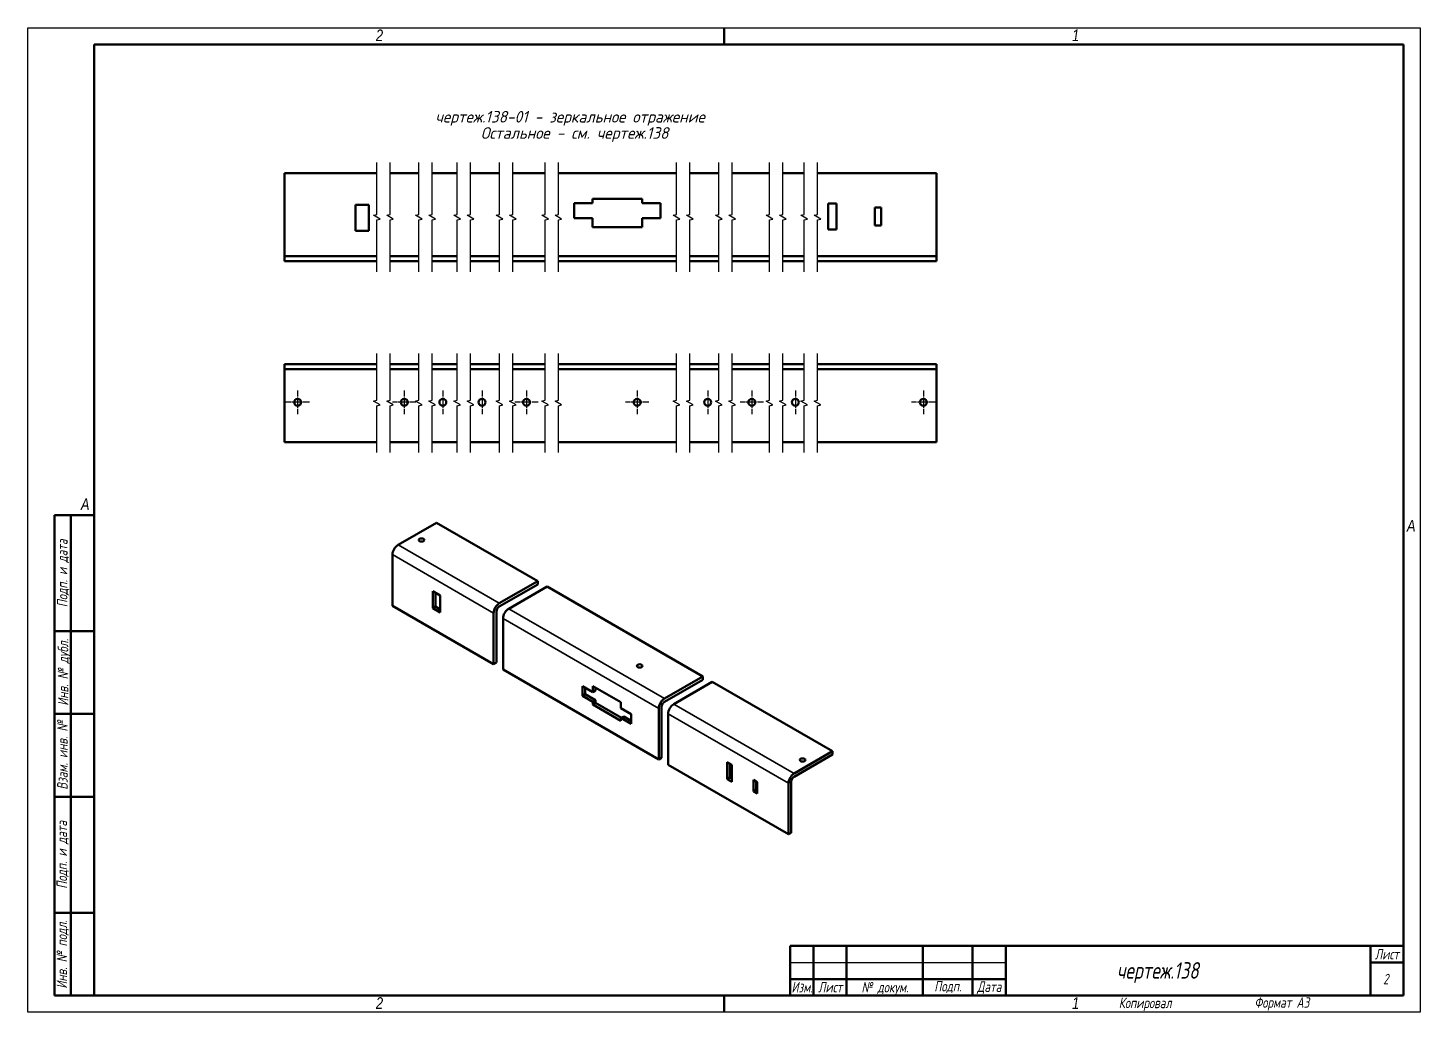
# Model space of a CAD drawing. Header units: millimetres. Extents: x 0 to 1700, y 0 to 594.
# Drawn here: x 860 to 1700, y 0 to 594 of the extents above; entities that cross this region are included whole.
import ezdxf
from ezdxf.enums import TextEntityAlignment as Align

# ---------------------------------------------------------------- set-up
doc = ezdxf.new("R2010")
doc.units = ezdxf.units.MM
doc.header["$LTSCALE"] = 2
doc.linetypes.add('LT_04', pattern=[0.7087, 0.4724, -0.0591, 0.1181, -0.0591])
for name, color, linetype, lineweight in [('Layer_01', 7, 'Continuous', 35), ('Layer_02', 7, 'Continuous', 50), ('Layer_03', 7, 'Continuous', 50), ('Layer_04', 7, 'Continuous', 50), ('Layer_05', 7, 'Continuous', 25), ('Layer_06', 7, 'Continuous', 25), ('Layer_07', 7, 'Continuous', 25), ('Layer_10', 7, 'Continuous', 50)]:
    doc.layers.add(name, color=color, linetype=linetype, lineweight=lineweight)
doc.styles.add('Style_02', font='ariali.ttf', dxfattribs={"width": 0.8})
doc.styles.add('Style_03', font='GOST Common Italic.ttf')
doc.styles.add('Style_06', font='GOST Common Italic.ttf', dxfattribs={"width": 0.8})
doc.styles.add('Style_07', font='GOST Common Italic.ttf', dxfattribs={"width": 0.8})
doc.styles.add('Style_13', font='GOST Common Italic.ttf', dxfattribs={"width": 0.7})
doc.styles.add('Style_14', font='GOST Common Italic.ttf', dxfattribs={"width": 0.7})

# ---------------------------------------------------------------- blocks, each defined once
blk = doc.blocks.new('Block_04')
at = {"layer": 'Layer_10'}
for p, q in [((-12, 0), (-12, 145)), ((-12, 145), (0, 145)), ((-7, 145), (-7, 0)), ((-12, 110), (-7, 110)), ((-7, 110), (0, 110)), ((-12, 85), (-7, 85)), ((-7, 85), (0, 85)), ((-12, 60), (-7, 60)), ((-7, 60), (0, 60)), ((-12, 25), (-7, 25)), ((-7, 25), (0, 25)), ((0, 0), (-12, 0))]:
    blk.add_line(p, q, dxfattribs=at)
at = {"layer": 'Layer_07', "char_height": 3.17, "attachment_point": 5, "rotation": 90, "style": 'Style_02'}
for s, insert, width in [('\\fGOST Common|b0|i1;\\H3.1700;Подп. и дата', (-9.37, 127.41), 34.7679), ('\\fGOST Common|b0|i1;\\H3.1700;Инв. № дубл.', (-8.95, 97.55), 24.8438), ('\\fGOST Common|b0|i1;\\H3.1700;Взам. инв. №', (-9.58, 72.53), 24.8669), ('\\fGOST Common|b0|i1;\\H3.1700;Подп. и дата', (-9.5, 42.47), 35.1486), ('\\fGOST Common|b0|i1;\\H3.1700;Инв. № подл.', (-9.5, 12.41), 24.9618)]:
    blk.add_mtext(s, dxfattribs=dict(at, insert=insert, width=width))
at = {"layer": 'Layer_07', "style": 'Style_06', "width": 0.8}
for tag, p in [('Подп._и_дата_2_001', (-3.53, 127.51)), ('Инв._номер_дубликата_001', (-3.41, 97.47)), ('Взамен_инв._номера_001', (-3.46, 72.53)), ('Подп._и_дата_1_001', (-3.42, 42.35)), ('ИНВЕНТАРНЫЙ_НОМЕР_001', (-3.33, 12.68))]:
    blk.add_attdef(tag, text='', height=3.17, rotation=90, dxfattribs=at).set_placement(p, align=Align.MIDDLE_CENTER)
blk = doc.blocks.new('Block_46')
at = {"layer": 'Layer_03'}
for p, q in [((25, 144.9), (25, 159.9)), ((25, 159.9), (210, 159.9)), ((32, 159.9), (32, 145)), ((42, 159.9), (42, 145)), ((65, 160), (65, 145)), ((80, 159.9), (80, 145)), ((90, 159.9), (90, 145)), ((200, 159.9), (200, 145)), ((210, 144.9), (210, 159.9)), ((200, 154.9), (210, 154.9)), ((25, 149.9), (90, 149.9))]:
    blk.add_line(p, q, dxfattribs=at)
at = {"layer": 'Layer_03', "linetype": 'Continuous', "lineweight": 25}
blk.add_line((25, 154.9), (90, 154.9), dxfattribs=at)
at = {"layer": 'Layer_03', "char_height": 3.17, "style": 'Style_02'}
for s, insert, width, attachment_point in [('\\fGOST Common|b0|i1;\\H3.1700;Лист', (204.99, 157.4), 9.9449, 5), ('\\fGOST Common|b0|i1;\\H3.1700;Лист', (37.05, 147.45), 9.6962, 5), ('\\fGOST Common|b0|i1;\\H3.1700;№ докум.', (53.56, 146.99), 22.9748, 5), ('\\fGOST Common|b0|i1;\\H3.1700;Подп.', (72.53, 147.49), 14.9519, 5), ('\\fGOST Common|b0|i1;\\H3.1700;Дата', (85.01, 147.26), 10.0042, 5), ('\\fGOST Common|b0|i1;\\H3.1700;Копировал', (124.08, 144.27), 24.0178, 1)]:
    blk.add_mtext(s, dxfattribs=dict(at, insert=insert, width=width, attachment_point=attachment_point))
at = {"layer": 'Layer_03', "color": 7, "insert": (28.55, 147.41), "char_height": 3.17, "width": 6.7703, "attachment_point": 5, "style": 'Style_02'}
blk.add_mtext('\\fGOST Common|b0|i1;\\H3.1700;Изм.', dxfattribs=at)
at = {"layer": 'Layer_03', "style": 'Style_14', "width": 0.7}
for tag, p in [('Изм3_001', (28.52, 157.4)), ('Лист3_001', (37.01, 157.41)), ('Докум3_001', (53.51, 157.41)), ('Изм4_001', (28.51, 152.45)), ('Лист4_001', (37.01, 152.46)), ('Докум4_001', (53.51, 152.44))]:
    blk.add_attdef(tag, text='', height=2.89, dxfattribs=at).set_placement(p, align=Align.MIDDLE_CENTER)
at = {"layer": 'Layer_03', "width": 0.7}
for tag, height, style, p in [('Подп3_001', 2.89, 'Style_14', (65.01, 157.4)), ('Дата3_001', 2, 'Style_13', (80.03, 157.4)), ('Подп4_001', 2.89, 'Style_14', (65.01, 152.42)), ('Дата4_001', 2, 'Style_13', (80.01, 152.45))]:
    blk.add_attdef(tag, text='', height=height, dxfattribs=dict(at, style=style)).set_placement(p, align=Align.MIDDLE_LEFT)
at = {"layer": 'Layer_03', "color": 7, "width": 0.8}
for tag, height, style, p in [('ОБОЗНАЧЕНИЕ_001', 5, 'Style_07', (127.84, 150.02)), ('Номер_листа_001', 3.17, 'Style_06', (205.03, 149.89))]:
    blk.add_attdef(tag, text='', height=height, dxfattribs=dict(at, style=style)).set_placement(p, align=Align.MIDDLE_CENTER)
blk = doc.blocks.new('Block_47')
at = {"layer": 'Layer_04', "lineweight": 25}
for p, q in [((0, 0), (0, 297)), ((0, 297), (420, 297)), ((420, 297), (420, 0)), ((420, 0), (0, 0))]:
    blk.add_line(p, q, dxfattribs=at)
at = {"layer": 'Layer_04'}
for p, q in [((210, 292), (210, 297)), ((415, 292), (20, 292)), ((20, 292), (20, 5)), ((415, 5), (415, 292)), ((20, 5), (415, 5)), ((210, 5), (210, 0))]:
    blk.add_line(p, q, dxfattribs=at)
at = {"layer": 'Layer_04', "attachment_point": 1, "style": 'Style_02'}
for s, insert, char_height in [('\\A1;\\fArial|b0|i1;\\H3.5000;2', (105, 296.5), 3.5), ('\\A1;\\fArial|b0|i1;\\H3.5000;1', (315, 296.5), 3.5), ('\\A1;\\fArial|b0|i1;\\H3.5000;A', (16, 155), 3.5), ('\\A1;\\fArial|b0|i1;\\H3.5000;A', (416, 148.5), 3.5), ('\\A1;\\fArial|b0|i1;\\H3.5000;2', (105, 4.5), 3.5), ('\\A1;\\fArial|b0|i1;\\H3.5000;1', (315, 4.5), 3.5), ('\\A1;\\fGOST Common|b0|i1;\\H3.1700;Формат A3', (370, 4.5), 3.17)]:
    blk.add_mtext(s, dxfattribs=dict(at, insert=insert, char_height=char_height))

msp = doc.modelspace()

# ---------------------------------------------------------------- linework, layer by layer
at = {"layer": 'Layer_01'}
for p, q in [((1144.4299, 246.8636), (1083.3917, 282.1041)), ((1079.9975, 276.2253), (1141.0358, 240.9848)), ((1146.6927, 237.7188), (1240.6719, 183.4599)), ((1244.066, 189.3387), (1150.0868, 243.5976)), ((1322.3118, 144.1634), (1249.7228, 186.0727)), ((1246.3287, 180.1939), (1318.9177, 138.2847)), ((1318.9177, 138.2847), (1320.6147, 139.2645))]:
    msp.add_line(p, q, dxfattribs=at)
at = {"layer": 'Layer_02'}
for p, q in [((1014.7464, 506.4711), (1070.5003, 506.4711)), ((1014.7464, 459.2711), (1014.7464, 506.4711)), ((1078.5003, 506.4711), (1095.9634, 506.4711)), ((1103.9634, 506.4711), (1119.0731, 506.4711)), ((1127.0731, 506.4711), (1144.6418, 506.4711)), ((1152.6418, 506.4711), (1172.0541, 506.4711)), ((1180.0541, 506.4711), (1251.3469, 506.4711)), ((1259.3469, 506.4711), (1276.8923, 506.4711)), ((1284.8923, 506.4711), (1307.4443, 506.4711)), ((1315.4443, 506.4711), (1328.389, 506.4711)), ((1336.389, 506.4711), (1408.3007, 506.4711)), ((1408.3007, 459.2711), (1408.3007, 506.4711)), ((1065.7464, 487.3211), (1057.7464, 487.3211)), ((1057.7464, 487.3211), (1057.7464, 471.6211)), ((1065.7464, 471.6211), (1065.7464, 487.3211)), ((1200.633, 488.3711), (1189.633, 488.3711)), ((1189.633, 488.3711), (1189.633, 479.3711)), ((1200.633, 490.8711), (1200.633, 488.3711)), ((1230.633, 490.8711), (1200.633, 490.8711)), ((1230.633, 488.3711), (1230.633, 490.8711)), ((1241.633, 488.3711), (1230.633, 488.3711)), ((1241.633, 479.3711), (1241.633, 488.3711)), ((1347.9007, 488.1211), (1342.9007, 488.1211)), ((1342.9007, 488.1211), (1342.9007, 472.4211)), ((1347.9007, 472.4211), (1347.9007, 488.1211)), ((1189.633, 479.3711), (1200.633, 479.3711)), ((1200.633, 479.3711), (1200.633, 473.8711)), ((1230.633, 473.8711), (1230.633, 479.3711)), ((1230.633, 479.3711), (1241.633, 479.3711)), ((1374.9007, 485.6211), (1370.9007, 485.6211)), ((1370.9007, 485.6211), (1370.9007, 474.9211)), ((1374.9007, 474.9211), (1374.9007, 485.6211)), ((1057.7464, 471.6211), (1065.7464, 471.6211)), ((1200.633, 473.8711), (1230.633, 473.8711)), ((1342.9007, 472.4211), (1347.9007, 472.4211)), ((1370.9007, 474.9211), (1374.9007, 474.9211)), ((1014.7464, 456.2711), (1014.7464, 459.2711)), ((1014.7464, 453.2711), (1014.7464, 456.2711)), ((1014.7464, 456.2711), (1070.5003, 456.2711)), ((1078.5003, 456.2711), (1095.9634, 456.2711)), ((1103.9634, 456.2711), (1119.0731, 456.2711)), ((1127.0731, 456.2711), (1144.6418, 456.2711)), ((1152.6418, 456.2711), (1172.0541, 456.2711)), ((1180.0541, 456.2711), (1251.3469, 456.2711)), ((1259.3469, 456.2711), (1276.8923, 456.2711)), ((1284.8923, 456.2711), (1307.4443, 456.2711)), ((1315.4443, 456.2711), (1328.389, 456.2711)), ((1336.389, 456.2711), (1408.3007, 456.2711)), ((1408.3007, 456.2711), (1408.3007, 459.2711)), ((1408.3007, 453.2711), (1408.3007, 456.2711)), ((1014.7464, 453.2711), (1070.5003, 453.2711)), ((1078.5003, 453.2711), (1095.9634, 453.2711)), ((1103.9634, 453.2711), (1119.0731, 453.2711)), ((1127.0731, 453.2711), (1144.6418, 453.2711)), ((1152.6418, 453.2711), (1172.0541, 453.2711)), ((1180.0541, 453.2711), (1251.3469, 453.2711)), ((1259.3469, 453.2711), (1276.8923, 453.2711)), ((1284.8923, 453.2711), (1307.4443, 453.2711)), ((1315.4443, 453.2711), (1328.389, 453.2711)), ((1336.389, 453.2711), (1408.3007, 453.2711)), ((1014.7464, 388.1917), (1014.7464, 391.1917)), ((1014.7464, 391.1917), (1070.5003, 391.1917)), ((1014.7464, 385.1917), (1014.7464, 388.1917)), ((1014.7464, 388.1917), (1070.5003, 388.1917)), ((1078.5003, 391.1917), (1095.9634, 391.1917)), ((1078.5003, 388.1917), (1095.9634, 388.1917)), ((1103.9634, 391.1917), (1119.0731, 391.1917)), ((1103.9634, 388.1917), (1119.0731, 388.1917)), ((1127.0731, 391.1917), (1144.6418, 391.1917)), ((1127.0731, 388.1917), (1144.6418, 388.1917)), ((1152.6418, 391.1917), (1172.0541, 391.1917)), ((1152.6418, 388.1917), (1172.0541, 388.1917)), ((1180.0541, 391.1917), (1251.3469, 391.1917)), ((1180.0541, 388.1917), (1251.3469, 388.1917)), ((1259.3469, 391.1917), (1276.8923, 391.1917)), ((1259.3469, 388.1917), (1276.8923, 388.1917)), ((1284.8923, 391.1917), (1307.4443, 391.1917)), ((1284.8923, 388.1917), (1307.4443, 388.1917)), ((1315.4443, 391.1917), (1328.389, 391.1917)), ((1315.4443, 388.1917), (1328.389, 388.1917)), ((1336.389, 391.1917), (1408.3007, 391.1917)), ((1336.389, 388.1917), (1408.3007, 388.1917)), ((1408.3007, 388.1917), (1408.3007, 391.1917)), ((1408.3007, 385.1917), (1408.3007, 388.1917)), ((1014.7464, 385.1917), (1014.7464, 344.1917)), ((1408.3007, 344.1917), (1408.3007, 385.1917)), ((1014.7464, 344.1917), (1070.5003, 344.1917)), ((1078.5003, 344.1917), (1095.9634, 344.1917)), ((1103.9634, 344.1917), (1119.0731, 344.1917)), ((1127.0731, 344.1917), (1144.6418, 344.1917)), ((1152.6418, 344.1917), (1172.0541, 344.1917)), ((1180.0541, 344.1917), (1251.3469, 344.1917)), ((1259.3469, 344.1917), (1276.8923, 344.1917)), ((1284.8923, 344.1917), (1307.4443, 344.1917)), ((1315.4443, 344.1917), (1328.389, 344.1917)), ((1336.389, 344.1917), (1408.3007, 344.1917)), ((1083.3917, 282.1041), (1106.5848, 295.4946)), ((1106.5848, 295.4946), (1167.623, 260.2541)), ((1079.9975, 276.2253), (1079.9975, 245.3944)), ((1108.8475, 251.5018), (1104.322, 254.1146)), ((1104.322, 254.1146), (1104.322, 243.8594)), ((1106.0191, 244.8392), (1106.0191, 253.1348)), ((1167.623, 260.2541), (1144.4299, 246.8636)), ((1144.4299, 244.904), (1167.623, 258.2945)), ((1150.0868, 243.5976), (1173.2799, 256.9882)), ((1167.623, 258.2945), (1167.623, 260.2541)), ((1173.2799, 256.9882), (1267.2591, 202.7292)), ((1079.9975, 245.3944), (1141.0358, 210.1539)), ((1104.322, 243.8594), (1106.0191, 244.8392)), ((1104.322, 243.8594), (1108.8475, 241.2466)), ((1108.8475, 243.2062), (1106.0191, 244.8392)), ((1108.8475, 241.2466), (1108.8475, 251.5018)), ((1141.0358, 240.9848), (1141.0358, 210.1539)), ((1142.7329, 211.1337), (1142.7329, 241.9646)), ((1146.6927, 206.8879), (1146.6927, 237.7188)), ((1141.0358, 210.1539), (1142.7329, 211.1337)), ((1146.6927, 206.8879), (1240.6719, 152.629)), ((1267.2591, 202.7292), (1244.066, 189.3387)), ((1267.2591, 200.7696), (1267.2591, 202.7292)), ((1194.6165, 196.9207), (1194.6165, 191.042)), ((1200.839, 193.3282), (1194.6165, 196.9207)), ((1196.3135, 192.0218), (1196.3135, 195.941)), ((1200.839, 196.9207), (1200.839, 193.3282)), ((1217.8096, 187.1228), (1200.839, 196.9207)), ((1200.839, 193.3282), (1202.5361, 194.308)), ((1202.5361, 194.308), (1202.5361, 195.941)), ((1244.066, 187.3791), (1267.2591, 200.7696)), ((1249.7228, 186.0727), (1272.9159, 199.4632)), ((1272.9159, 199.4632), (1345.5049, 157.554)), ((1194.6165, 191.042), (1196.3135, 192.0218)), ((1194.6165, 191.042), (1200.839, 187.4494)), ((1202.5361, 188.4292), (1196.3135, 192.0218)), ((1200.839, 187.4494), (1202.5361, 188.4292)), ((1200.839, 187.4494), (1200.839, 185.8164)), ((1200.839, 185.8164), (1202.5361, 186.7962)), ((1200.839, 185.8164), (1217.8096, 176.0184)), ((1202.5361, 186.7962), (1202.5361, 188.4292)), ((1218.0924, 177.8147), (1202.5361, 186.7962)), ((1217.8096, 183.5302), (1217.8096, 187.1228)), ((1224.0321, 179.9376), (1217.8096, 183.5302)), ((1217.8096, 177.6514), (1219.5066, 178.6312)), ((1217.8096, 177.6514), (1224.0321, 174.0588)), ((1217.8096, 176.0184), (1217.8096, 177.6514)), ((1224.0321, 176.0184), (1219.5066, 178.6312)), ((1224.0321, 174.0588), (1224.0321, 179.9376)), ((1240.6719, 183.4599), (1240.6719, 152.629)), ((1242.3689, 153.6088), (1242.3689, 184.4397)), ((1246.3287, 149.363), (1246.3287, 180.1939)), ((1240.6719, 152.629), (1242.3689, 153.6088)), ((1345.5049, 157.554), (1322.3118, 144.1634)), ((1345.5049, 155.5944), (1322.3118, 142.2039)), ((1345.5049, 157.554), (1345.5049, 155.5944)), ((1246.3287, 149.363), (1318.9177, 107.4538)), ((1284.7503, 149.4217), (1281.9219, 151.0547)), ((1281.9219, 151.0547), (1281.9219, 140.7995)), ((1283.6189, 141.7793), (1283.6189, 150.0749)), ((1284.7503, 139.1665), (1284.7503, 149.4217)), ((1281.9219, 140.7995), (1283.6189, 141.7793)), ((1281.9219, 140.7995), (1284.7503, 139.1665)), ((1284.7503, 141.1261), (1283.6189, 141.7793)), ((1297.7611, 140.2769), (1297.7611, 133.2877)), ((1300.0238, 138.9705), (1297.7611, 140.2769)), ((1299.4581, 134.2675), (1299.4581, 139.2971)), ((1300.0238, 131.9813), (1300.0238, 138.9705)), ((1318.9177, 107.4538), (1318.9177, 138.2847)), ((1320.6147, 139.2645), (1320.6147, 108.4336)), ((1297.7611, 133.2877), (1299.4581, 134.2675)), ((1297.7611, 133.2877), (1300.0238, 131.9813)), ((1300.0238, 133.9409), (1299.4581, 134.2675)), ((1320.6147, 108.4336), (1318.9177, 107.4538))]:
    msp.add_line(p, q, dxfattribs=at)
for centre in [(1022.7464, 368.1917), (1087.0705, 368.1917), (1110.3705, 368.1917), (1134.0524, 368.1917), (1160.8457, 368.1917), (1227.633, 368.1917), (1270.1829, 368.1917), (1296.7766, 368.1917), (1323.0996, 368.1917), (1400.3007, 368.1917)]:
    msp.add_circle(centre, 2.1, dxfattribs=at)
for centre in [(1097.5338, 285.0434), (1229.1233, 209.0702), (1327.403, 152.3284)]:
    msp.add_ellipse(centre, major_axis=(1.68, 0), ratio=0.57735027, dxfattribs=at)
for centre, major_axis, start_param, end_param in [((1083.3917, 278.1849), (-2.4, -4.1569), 3.92699082, 5.49778714), ((1144.4299, 242.9444), (-2.4, -4.1569), 3.92699082, 5.49778714), ((1144.4299, 242.9444), (1.2, 2.0785), 0.78539816, 2.35619449), ((1150.0868, 239.6784), (2.4, 4.1569), 0.78539816, 2.35619449), ((1244.066, 185.4195), (-2.4, -4.1569), 3.92699082, 5.49778714), ((1244.066, 185.4195), (1.2, 2.0785), 0.78539816, 2.35619449), ((1249.7228, 182.1535), (2.4, 4.1569), 0.78539816, 2.35619449), ((1322.3118, 140.2443), (2.4, 4.1569), 0.78539816, 2.35619449), ((1322.3118, 140.2443), (-1.2, -2.0785), 3.92699082, 5.49778714)]:
    msp.add_ellipse(centre, major_axis=major_axis, ratio=0.57735027, start_param=start_param, end_param=end_param, dxfattribs=at)
at = {"layer": 'Layer_05', "flags": 128}
for points in [[(1070.5003, 446.9211), (1070.5003, 478.1805), (1072.5003, 478.7164), (1068.5003, 481.0258), (1070.5003, 481.5617), (1070.5003, 512.8211)], [(1078.5003, 446.9211), (1078.5003, 478.1805), (1080.5003, 478.7164), (1076.5003, 481.0258), (1078.5003, 481.5617), (1078.5003, 512.8211)], [(1095.9635, 446.9211), (1095.9635, 478.1805), (1097.9635, 478.7164), (1093.9634, 481.0258), (1095.9635, 481.5617), (1095.9635, 512.8211)], [(1103.9634, 446.9211), (1103.9634, 478.1805), (1105.9635, 478.7164), (1101.9635, 481.0258), (1103.9634, 481.5617), (1103.9634, 512.8211)], [(1119.0732, 446.9211), (1119.0732, 478.1805), (1121.0732, 478.7164), (1117.0732, 481.0258), (1119.0732, 481.5617), (1119.0732, 512.8211)], [(1127.0732, 446.9211), (1127.0732, 478.1805), (1129.0732, 478.7164), (1125.0732, 481.0258), (1127.0732, 481.5617), (1127.0732, 512.8211)], [(1144.6418, 446.9211), (1144.6418, 478.1805), (1146.6418, 478.7164), (1142.6418, 481.0258), (1144.6418, 481.5617), (1144.6418, 512.8211)], [(1152.6418, 446.9211), (1152.6418, 478.1805), (1154.6418, 478.7164), (1150.6418, 481.0258), (1152.6418, 481.5617), (1152.6418, 512.8211)], [(1172.0541, 446.9211), (1172.0541, 478.1805), (1174.0541, 478.7164), (1170.0541, 481.0258), (1172.0541, 481.5617), (1172.0541, 512.8211)], [(1180.0541, 446.9211), (1180.0541, 478.1805), (1182.0541, 478.7164), (1178.0541, 481.0258), (1180.0541, 481.5617), (1180.0541, 512.8211)], [(1251.3469, 446.9211), (1251.3469, 478.1805), (1253.3469, 478.7164), (1249.3469, 481.0258), (1251.3469, 481.5617), (1251.3469, 512.8211)], [(1259.3469, 446.9211), (1259.3469, 478.1805), (1261.3469, 478.7164), (1257.3469, 481.0258), (1259.3469, 481.5617), (1259.3469, 512.8211)], [(1276.8923, 446.9211), (1276.8923, 478.1805), (1278.8923, 478.7164), (1274.8923, 481.0258), (1276.8923, 481.5617), (1276.8923, 512.8211)], [(1284.8923, 446.9211), (1284.8923, 478.1805), (1286.8923, 478.7164), (1282.8923, 481.0258), (1284.8923, 481.5617), (1284.8923, 512.8211)], [(1307.4443, 446.9211), (1307.4443, 478.1805), (1309.4443, 478.7164), (1305.4443, 481.0258), (1307.4443, 481.5617), (1307.4443, 512.8211)], [(1315.4443, 446.9211), (1315.4443, 478.1805), (1317.4443, 478.7164), (1313.4443, 481.0258), (1315.4443, 481.5617), (1315.4443, 512.8211)], [(1328.389, 446.9211), (1328.389, 478.1805), (1330.389, 478.7164), (1326.389, 481.0258), (1328.389, 481.5617), (1328.389, 512.8211)], [(1336.389, 446.9211), (1336.389, 478.1805), (1338.389, 478.7164), (1334.389, 481.0258), (1336.389, 481.5617), (1336.389, 512.8211)], [(1070.5003, 337.8417), (1070.5003, 366.0011), (1072.5003, 366.537), (1068.5003, 368.8464), (1070.5003, 369.3823), (1070.5003, 397.5417)], [(1078.5003, 337.8417), (1078.5003, 366.0011), (1080.5003, 366.537), (1076.5003, 368.8464), (1078.5003, 369.3823), (1078.5003, 397.5417)], [(1095.9635, 337.8417), (1095.9635, 366.0011), (1097.9635, 366.537), (1093.9634, 368.8464), (1095.9635, 369.3823), (1095.9635, 397.5417)], [(1103.9634, 337.8417), (1103.9634, 366.0011), (1105.9635, 366.537), (1101.9635, 368.8464), (1103.9634, 369.3823), (1103.9634, 397.5417)], [(1119.0732, 337.8417), (1119.0732, 366.0011), (1121.0732, 366.537), (1117.0732, 368.8464), (1119.0732, 369.3823), (1119.0732, 397.5417)], [(1127.0732, 337.8417), (1127.0732, 366.0011), (1129.0732, 366.537), (1125.0732, 368.8464), (1127.0732, 369.3823), (1127.0732, 397.5417)], [(1144.6418, 337.8417), (1144.6418, 366.0011), (1146.6418, 366.537), (1142.6418, 368.8464), (1144.6418, 369.3823), (1144.6418, 397.5417)], [(1152.6418, 337.8417), (1152.6418, 366.0011), (1154.6418, 366.537), (1150.6418, 368.8464), (1152.6418, 369.3823), (1152.6418, 397.5417)], [(1172.0541, 337.8417), (1172.0541, 366.0011), (1174.0541, 366.537), (1170.0541, 368.8464), (1172.0541, 369.3823), (1172.0541, 397.5417)], [(1180.0541, 337.8417), (1180.0541, 366.0011), (1182.0541, 366.537), (1178.0541, 368.8464), (1180.0541, 369.3823), (1180.0541, 397.5417)], [(1251.3469, 337.8417), (1251.3469, 366.0011), (1253.3469, 366.537), (1249.3469, 368.8464), (1251.3469, 369.3823), (1251.3469, 397.5417)], [(1259.3469, 337.8417), (1259.3469, 366.0011), (1261.3469, 366.537), (1257.3469, 368.8464), (1259.3469, 369.3823), (1259.3469, 397.5417)], [(1276.8923, 337.8417), (1276.8923, 366.0011), (1278.8923, 366.537), (1274.8923, 368.8464), (1276.8923, 369.3823), (1276.8923, 397.5417)], [(1284.8923, 337.8417), (1284.8923, 366.0011), (1286.8923, 366.537), (1282.8923, 368.8464), (1284.8923, 369.3823), (1284.8923, 397.5417)], [(1307.4443, 337.8417), (1307.4443, 366.0011), (1309.4443, 366.537), (1305.4443, 368.8464), (1307.4443, 369.3823), (1307.4443, 397.5417)], [(1315.4443, 337.8417), (1315.4443, 366.0011), (1317.4443, 366.537), (1313.4443, 368.8464), (1315.4443, 369.3823), (1315.4443, 397.5417)], [(1328.389, 337.8417), (1328.389, 366.0011), (1330.389, 366.537), (1326.389, 368.8464), (1328.389, 369.3823), (1328.389, 397.5417)], [(1336.389, 337.8417), (1336.389, 366.0011), (1338.389, 366.537), (1334.389, 368.8464), (1336.389, 369.3823), (1336.389, 397.5417)]]:
    msp.add_lwpolyline(points, dxfattribs=at)
at = {"layer": 'Layer_06', "linetype": 'LT_04', "ltscale": 3.94413}
for p, q in [((1022.7464, 375.2917), (1022.7464, 361.0917)), ((1087.0705, 375.2917), (1087.0705, 361.0917)), ((1110.3705, 375.2917), (1110.3705, 361.0917)), ((1134.0524, 375.2917), (1134.0524, 361.0917)), ((1160.8457, 375.2917), (1160.8457, 361.0917)), ((1227.633, 375.2917), (1227.633, 361.0917)), ((1270.1829, 375.2917), (1270.1829, 361.0917)), ((1296.7766, 375.2917), (1296.7766, 361.0917)), ((1323.0996, 375.2917), (1323.0996, 361.0917)), ((1400.3007, 375.2917), (1400.3007, 361.0917)), ((1029.8464, 368.1917), (1015.6464, 368.1917)), ((1094.1705, 368.1917), (1079.9705, 368.1917)), ((1167.9457, 368.1917), (1153.7457, 368.1917)), ((1234.733, 368.1917), (1220.533, 368.1917)), ((1303.8766, 368.1917), (1289.6766, 368.1917)), ((1407.4007, 368.1917), (1393.2007, 368.1917))]:
    msp.add_line(p, q, dxfattribs=at)

# ---------------------------------------------------------------- block references
at = {"xscale": 2, "yscale": 2, "zscale": 2}
for name, p in [('Block_47', (860, 0.1279)), ('Block_04', (900, 10.1279))]:
    msp.add_blockref(name, p, dxfattribs=at)
ref = msp.add_blockref('Block_46', (1270, -279.6671), dxfattribs=dict(xscale=2, yscale=2, zscale=2))
ref.add_attrib('ОБОЗНАЧЕНИЕ_001', 'чертеж.138', (1516.9773, 20.3066), dxfattribs={"layer": 'Layer_03', "color": 7, "height": 10, "style": 'Style_07', "width": 0.8})
ref.add_attrib('Номер_листа_001', '2', (1677.66, 16.9448), dxfattribs={"layer": 'Layer_03', "color": 7, "height": 6.34, "style": 'Style_06', "width": 0.8})

# ---------------------------------------------------------------- texts
at = {"layer": 'Layer_07', "char_height": 7, "attachment_point": 7, "style": 'Style_03'}
for s, insert in [('чертеж.138-01 - зеркальное отражение', (1105.8375, 535.0612)), ('Остальное - см. чертеж.138', (1133.2557, 525.2736))]:
    msp.add_mtext(s, dxfattribs=dict(at, insert=insert))

doc.saveas('drawing.dxf')
